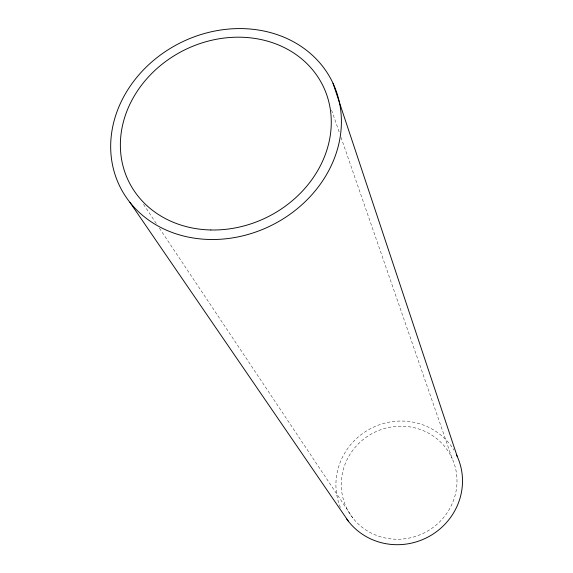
<?xml version="1.0" encoding="UTF-8"?>
<svg xmlns="http://www.w3.org/2000/svg" width="573" height="573" viewBox="0 0 573 573"><rect width="100%" height="100%" fill="white"/><g stroke="black" fill="none" stroke-linecap="round" stroke-linejoin="round"><path stroke-width="0.43" stroke-dasharray="2.87 2.15" d="M143.522 204.368L156.916 224.43M159.394 228.147L352.782 517.956M331.609 110.202L339.517 133.036M340.978 137.269L452.212 458.608A58.303 56.082 -26.4 0 1 392.562 539.057A58.303 56.082 -26.4 0 1 352.624 450.507A58.303 56.082 -26.4 0 1 452.212 458.608M340.391 507.485A63.768 61.34 -26.4 0 1 371.505 428.146A63.768 61.34 -26.4 0 1 453.902 450.113"/><path stroke-width="0.86" d="M129.899 202.319L348.456 521.344M333.006 83.25A118.418 102.015 -26.4 0 1 209.983 239.485A118.418 102.015 -26.4 0 1 135.142 79.403A118.418 102.015 -26.4 0 1 333.006 83.25L457.225 456.416M456.473 454.812A63.768 61.34 -26.4 0 1 430.18 535.834A63.768 61.34 -26.4 0 1 346.35 518.472M210.864 229.974A108.261 93.263 -26.4 0 0 323.709 87.375A108.261 93.263 -26.4 0 0 142.892 83.429A108.261 93.263 -26.4 0 0 210.864 229.974"/></g></svg>
